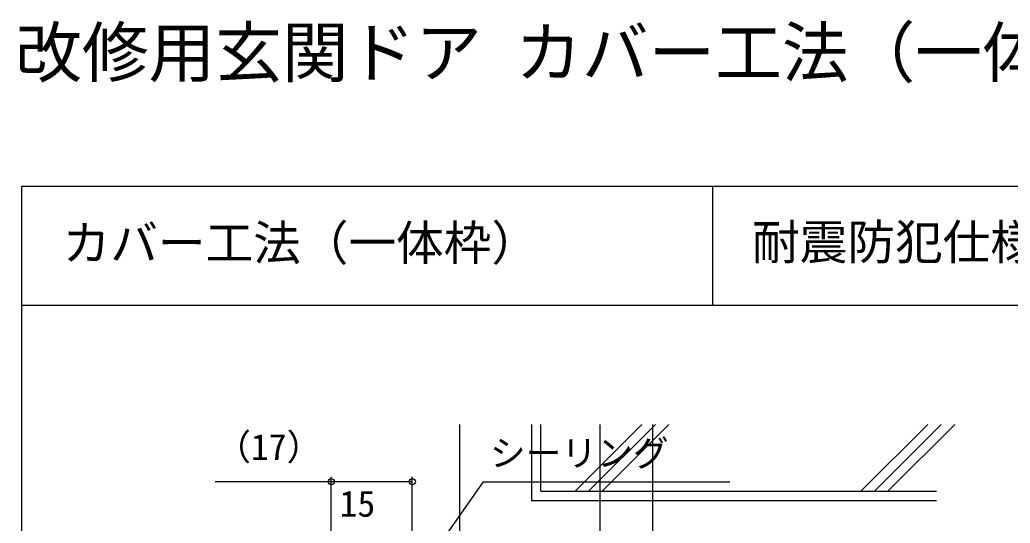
# Model space of a CAD drawing. Units: millimetres, scale not verified. Extents: x -437 to 438, y -281 to 279.
# Drawn here: x -437.2 to -229.3, y 173.1 to 278.8 of the extents above; entities that cross this region are included whole.
import ezdxf
from ezdxf.enums import TextEntityAlignment as Align

# ---------------------------------------------------------------- set-up
doc = ezdxf.new("R2010")
doc.units = ezdxf.units.MM
doc.header["$LTSCALE"] = 2
for name, color, linetype in [('0-1_USER1', 3, 'Continuous'), ('0-7_YKK_D', 6, 'Continuous'), ('0-8_YKK_ZWAK', 7, 'Continuous'), ('0-9_YSS_K', 3, 'Continuous')]:
    doc.layers.add(name, color=color, linetype=linetype)
doc.styles.add('ＭＳ ゴシック', font='')
doc.styles.get('ＭＳ ゴシック').set_extended_font_data('MS Gothic')

msp = doc.modelspace()

# ---------------------------------------------------------------- linework, layer by layer
at = {"layer": '0-7_YKK_D'}
for p, q in [((-371.8, 164.781), (-371.8, 182.781)), ((-354.8, 164.781), (-354.8, 182.781))]:
    msp.add_line(p, q, dxfattribs=at)
for points in [[(-354.8, 181.781), (-371.8, 181.781), (-396.205, 181.781)], [(-353.147, 162.781), (-351.685, 164.87), (-339.843, 181.781), (-288.141, 181.781)]]:
    msp.add_lwpolyline(points, dxfattribs=at)
for centre in [(-371.8, 181.781), (-354.8, 181.781)]:
    msp.add_circle(centre, 0.637, dxfattribs=at)
at = {"layer": '0-8_YKK_ZWAK'}
for p, q in [((-436.8, 243.8), (-436.8, -281.2)), ((438.2, 243.8), (-436.8, 243.8)), ((-291.8, 243.8), (-291.8, 218.8)), ((438.2, 218.8), (-436.8, 218.8))]:
    msp.add_line(p, q, dxfattribs=at)
at = {"layer": '0-9_YSS_K'}
for p, q in [((-344.8, 164.781), (-344.8, 193.8)), ((-329.8, 193.8), (-329.8, 177.781)), ((-327.8, 179.781), (-327.8, 193.8)), ((-320.628, 179.781), (-306.609, 193.8)), ((-317.8, 179.781), (-303.781, 193.8)), ((-315.4, 166.422), (-315.4, 193.8)), ((-314.972, 179.781), (-300.952, 193.8)), ((-304.4, 193.8), (-304.4, 166.422)), ((-260.628, 179.781), (-246.609, 193.8)), ((-257.8, 179.781), (-243.781, 193.8)), ((-254.972, 179.781), (-240.952, 193.8)), ((-327.8, 179.781), (-244.8, 179.781)), ((-244.8, 177.781), (-329.8, 177.781))]:
    msp.add_line(p, q, dxfattribs=at)

# ---------------------------------------------------------------- texts
at = {"layer": '0-1_USER1', "style": 'ＭＳ ゴシック'}
for s, height, p in [('改修用玄関ドア カバー工法（一体枠）', 10.26, (-438.149, 263.738)), ('カバー工法（一体枠）', 7.331, (-428.197, 226.073)), ('耐震防犯仕様・BL認定商品【建物変形対応仕様】', 7.331, (-283.481, 226.243))]:
    msp.add_text(s, height=height, dxfattribs=at).set_placement(p, align=Align.BOTTOM_LEFT)
at = {"layer": '0-7_YKK_D', "style": 'ＭＳ ゴシック'}
for s, p in [('（17）', (-396.165, 184.676)), ('シーリング', (-338.506, 183.388)), ('15', (-370.053, 172.781))]:
    msp.add_text(s, height=5.499, dxfattribs=at).set_placement(p, align=Align.BOTTOM_LEFT)

doc.saveas('drawing.dxf')
